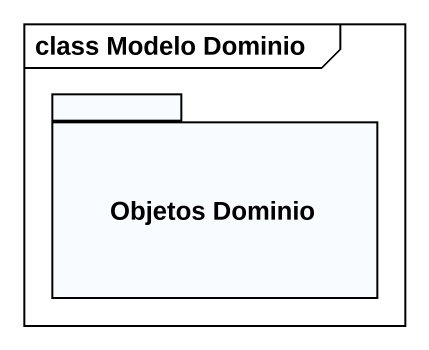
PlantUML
@startuml
mainframe class Modelo Dominio
package "Objetos Dominio" as Objetos_Dominio {
}
@enduml
